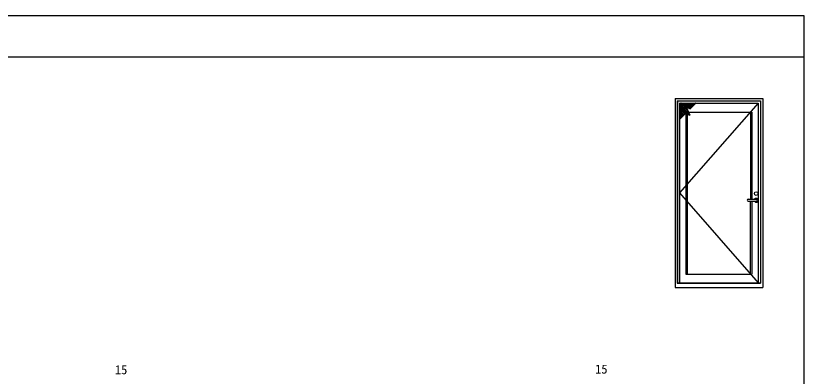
# Model space of a CAD drawing. Units: millimetres, scale not verified. Extents: x -437 to 438, y -344 to 341.
# Drawn here: x -38 to 438.2, y 88.4 to 306.3 of the extents above; entities that cross this region are included whole.
import ezdxf
from ezdxf.enums import TextEntityAlignment as Align

# ---------------------------------------------------------------- set-up
doc = ezdxf.new("R2010")
doc.units = ezdxf.units.MM
doc.header["$LTSCALE"] = 2
for name, color, linetype in [('0-6_YKK_A1', 4, 'Continuous'), ('0-7_YKK_D', 6, 'Continuous'), ('0-8_YKK_ZWAK', 7, 'Continuous')]:
    doc.layers.add(name, color=color, linetype=linetype)
doc.styles.add('ＭＳ ゴシック', font='')
doc.styles.get('ＭＳ ゴシック').set_extended_font_data('MS Gothic')

msp = doc.modelspace()

# ---------------------------------------------------------------- linework, layer by layer
at = {"layer": '0-6_YKK_A1'}
for p, q in [((360.2, 256.3), (360.2, 142.05)), ((360.2, 256.3), (413.2, 256.3)), ((361.55, 254.95), (411.85, 254.95)), ((361.7, 254.8), (411.7, 254.8)), ((361.7, 254.8), (361.7, 144.8)), ((362.95, 253.55), (362.95, 144.8)), ((362.95, 253.55), (410.45, 253.55)), ((368.714, 253.55), (362.95, 247.786)), ((367.653, 253.55), (362.95, 248.847)), ((366.593, 253.55), (362.95, 249.907)), ((365.532, 253.55), (362.95, 250.968)), ((364.471, 253.55), (362.95, 252.029)), ((363.411, 253.55), (362.95, 253.089)), ((368.053, 248.447), (362.95, 253.55)), ((368.937, 246.503), (362.95, 252.489)), ((367.169, 250.392), (364.011, 253.55)), ((367.936, 250.685), (365.071, 253.55)), ((369.479, 250.203), (366.132, 253.55)), ((370.01, 250.733), (367.193, 253.55)), ((369.775, 253.55), (367.231, 251.006)), ((370.835, 253.55), (367.96, 250.674)), ((370.54, 251.263), (368.253, 253.55)), ((371.896, 253.55), (368.689, 250.343)), ((371.07, 251.794), (369.314, 253.55)), ((369.329, 250.052), (372.827, 253.55)), ((371.601, 252.324), (370.375, 253.55)), ((372.131, 252.854), (371.435, 253.55)), ((372.661, 253.385), (372.496, 253.55)), ((410.45, 253.55), (410.45, 144.8)), ((411.7, 254.8), (411.7, 144.8)), ((411.85, 254.95), (411.85, 144.65)), ((413.2, 256.3), (413.2, 142.05)), ((367.512, 246.867), (362.95, 251.429)), ((366.996, 250.772), (362.95, 246.725)), ((366.297, 247.021), (362.95, 250.368)), ((367.328, 250.042), (362.95, 245.665)), ((367.659, 249.313), (362.95, 244.604)), ((365.767, 246.49), (362.95, 249.307)), ((362.95, 243.673), (367.95, 248.673)), ((365.237, 245.96), (362.95, 248.247)), ((367.991, 248.584), (366.66, 247.254)), ((366.801, 251.201), (369.099, 246.145)), ((366.801, 251.201), (369.329, 250.052)), ((368.322, 247.855), (367.39, 246.922)), ((368.256, 248), (406.55, 248)), ((405.65, 248), (405.65, 195.4)), ((406.55, 248), (406.55, 195.4)), ((364.706, 245.43), (362.95, 247.186)), ((364.176, 244.899), (362.95, 246.125)), ((363.646, 244.369), (362.95, 245.065)), ((363.115, 243.839), (362.95, 244.004)), ((366.571, 247.294), (369.099, 246.145)), ((366.6, 247.281), (366.6, 150.15)), ((367.55, 246.849), (367.55, 150.15)), ((368.653, 247.125), (368.119, 246.591)), ((368.985, 246.396), (368.848, 246.259)), ((404.325, 195.4), (409.175, 195.4)), ((404.325, 194.2), (409.175, 194.2)), ((405.6, 194.2), (405.6, 150.15)), ((406.55, 194.2), (406.55, 150.15)), ((366.6, 150.15), (406.55, 150.15)), ((361.7, 144.8), (411.7, 144.8)), ((360.2, 142.05), (413.2, 142.05))]:
    msp.add_line(p, q, dxfattribs=at)
for points in [[(361.55, 254.95), (361.55, 144.65), (411.85, 144.65)], [(410.45, 253.55), (362.95, 199.175), (410.45, 144.8)]]:
    msp.add_lwpolyline(points, dxfattribs=at)
msp.add_circle((409.175, 198.8), 1.1, dxfattribs=at)
for centre, radius, start, end in [((404.325, 194.8), 0.6, 90, 270), ((409.175, 194.8), 1.175, 210.70636, 149.29364), ((409.175, 194.8), 0.6, 270, 90)]:
    msp.add_arc(centre, radius, start, end, dxfattribs=at)
at = {"layer": '0-8_YKK_ZWAK'}
for p, q in [((438.2, 306.3), (-436.8, 306.3)), ((438.2, 281.3), (-436.8, 281.3))]:
    msp.add_line(p, q, dxfattribs=at)
msp.add_lwpolyline([(-436.8, -343.7), (438.2, -343.7), (438.2, 306.3)], dxfattribs=at)

# ---------------------------------------------------------------- texts
at = {"layer": '0-7_YKK_D', "style": 'ＭＳ ゴシック'}
for p in [(311.914, 88.296), (21.916, 87.924)]:
    msp.add_text('15', height=5.499, dxfattribs=at).set_placement(p, align=Align.BOTTOM_LEFT)

doc.saveas('drawing.dxf')
